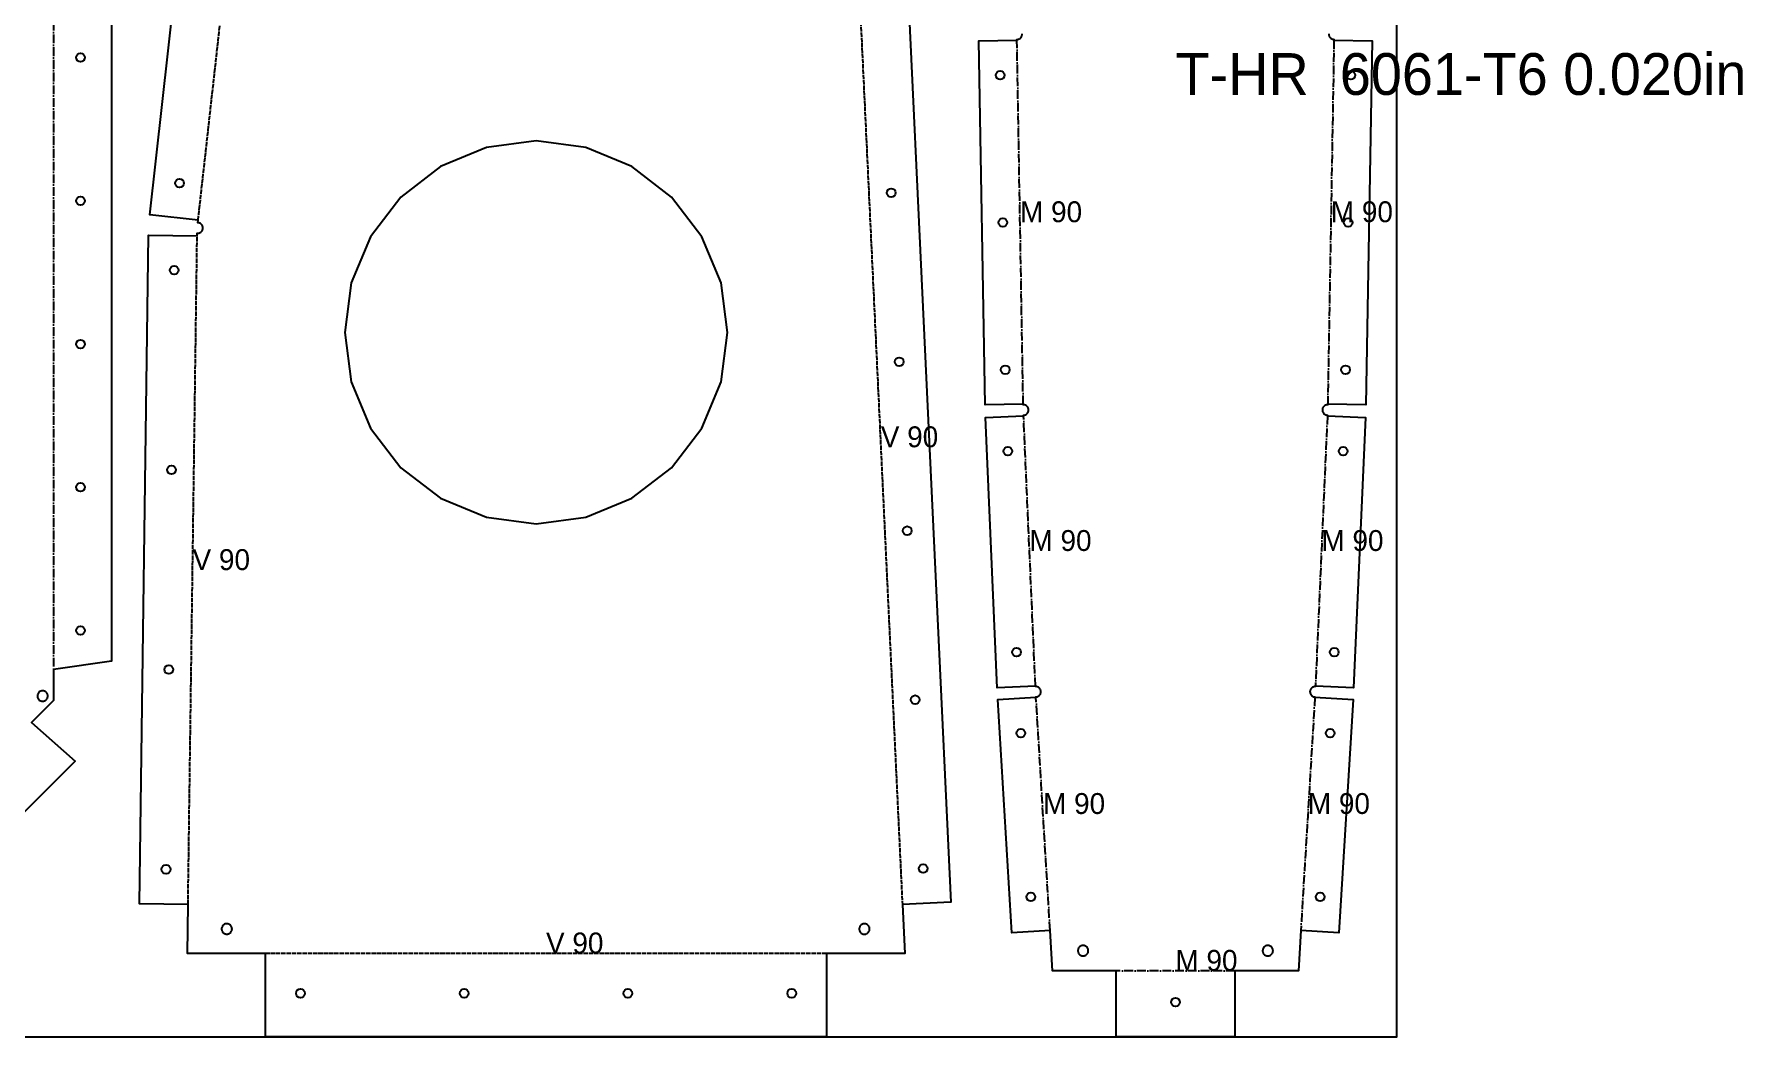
# Model space of a CAD drawing. Header units: millimetres. Extents: x 0 to 2537, y 0 to 1219.
# Drawn here: x 2046.3 to 2537.4, y 0 to 288.2 of the extents above; entities that cross this region are included whole.
import ezdxf

# ---------------------------------------------------------------- set-up
doc = ezdxf.new("R2010")
doc.units = ezdxf.units.MM
doc.linetypes.add('DASHDOT', pattern=[3.556, 2.54, -0.508, 0, -0.508])
doc.linetypes.add('DASHED', pattern=[1.524, 1.27, -0.254])
for name, color, linetype in [('CUT', 7, 'CONTINUOUS'), ('ETCH', 8, 'CONTINUOUS'), ('HOLE', 6, 'CONTINUOUS'), ('MOUNTAIN', 5, 'DASHDOT'), ('VALLEY', 1, 'DASHED')]:
    doc.layers.add(name, color=color, linetype=linetype)

msp = doc.modelspace()

# ---------------------------------------------------------------- linework, layer by layer
at = {"layer": 'CUT'}
for points in [[(2035.31, 1006.65), (2051.91, 1006.65), (2051.91, 990.04), (2068.56, 992.39), (2068.56, 107.95), (2051.91, 105.6), (2051.91, 105.6), (2051.91, 96.65), (2045.58, 90.31), (2058.07, 79.26), (1990.74, 11.93)], [(2297.39, 301.52), (2309.8, 38.7), (2295.84, 38.04), (2296.51, 23.97), (2274.03, 23.97), (2274.03, 0), (2112.82, 0), (2112.82, 23.97), (2090.34, 23.97), (2090.53, 38.06), (2076.56, 38.25), (2076.56, 38.25), (2079.18, 230.43), (2093.15, 230.24), (2093.16, 230.97), (2093.22, 230.97), (2093.36, 230.97), (2093.51, 230.98), (2093.65, 231.01), (2093.8, 231.05), (2093.93, 231.11), (2094.06, 231.18), (2094.18, 231.26), (2094.3, 231.35), (2094.4, 231.45), (2094.5, 231.57), (2094.58, 231.69), (2094.65, 231.82), (2094.7, 231.96), (2094.75, 232.1), (2094.78, 232.24), (2094.79, 232.39), (2094.79, 232.53), (2094.78, 232.68), (2094.75, 232.83), (2094.71, 232.97), (2094.65, 233.1), (2094.58, 233.23), (2094.5, 233.36), (2094.41, 233.47), (2094.3, 233.57), (2094.19, 233.67), (2094.07, 233.75), (2093.94, 233.82), (2093.8, 233.88), (2093.66, 233.92), (2093.52, 233.95), (2093.37, 233.96), (2093.35, 233.96), (2093.43, 234.69), (2079.55, 236.24), (2102.54, 442.05)], [(2418.4, 288.26), (2418.4, 288.11), (2418.41, 287.97), (2418.44, 287.82), (2418.48, 287.68), (2418.54, 287.54), (2418.6, 287.41), (2418.68, 287.29), (2418.78, 287.18), (2418.88, 287.07), (2418.99, 286.98), (2419.11, 286.89), (2419.24, 286.82), (2419.38, 286.76), (2419.52, 286.72), (2419.66, 286.69), (2419.81, 286.67), (2419.91, 286.67), (2419.9, 286.44), (2430.87, 286.25), (2429.07, 181.64), (2418.1, 181.83), (2418.1, 181.67), (2417.99, 181.67), (2417.85, 181.66), (2417.7, 181.63), (2417.56, 181.59), (2417.42, 181.53), (2417.29, 181.47), (2417.17, 181.39), (2417.06, 181.29), (2416.95, 181.19), (2416.86, 181.08), (2416.77, 180.96), (2416.7, 180.83), (2416.64, 180.69), (2416.6, 180.55), (2416.57, 180.41), (2416.55, 180.26), (2416.55, 180.11), (2416.56, 179.97), (2416.59, 179.82), (2416.63, 179.68), (2416.69, 179.55), (2416.76, 179.41), (2416.84, 179.29), (2416.93, 179.18), (2417.03, 179.07), (2417.14, 178.98), (2417.26, 178.89), (2417.39, 178.82), (2417.53, 178.76), (2417.67, 178.72), (2417.81, 178.69), (2417.96, 178.67), (2418.01, 178.67), (2418, 178.51), (2428.96, 178.03), (2425.54, 100.29), (2414.58, 100.77), (2414.58, 100.67), (2414.44, 100.67), (2414.3, 100.66), (2414.15, 100.63), (2414.01, 100.59), (2413.88, 100.53), (2413.74, 100.47), (2413.62, 100.39), (2413.51, 100.29), (2413.4, 100.19), (2413.31, 100.08), (2413.22, 99.96), (2413.15, 99.83), (2413.09, 99.69), (2413.05, 99.55), (2413.02, 99.41), (2413, 99.26), (2413, 99.11), (2413.02, 98.97), (2413.04, 98.82), (2413.08, 98.68), (2413.14, 98.55), (2413.21, 98.41), (2413.29, 98.29), (2413.38, 98.18), (2413.48, 98.07), (2413.59, 97.98), (2413.72, 97.89), (2413.84, 97.82), (2413.98, 97.76), (2414.12, 97.72), (2414.26, 97.69), (2414.41, 97.67), (2414.42, 97.67), (2414.42, 97.58), (2425.37, 96.91), (2421.32, 29.86), (2410.37, 30.52), (2409.67, 18.97), (2391.39, 18.97), (2391.39, 0), (2357.28, 0), (2357.28, 18.97), (2339, 18.97), (2338.3, 30.52), (2327.35, 29.86), (2323.3, 96.91), (2334.25, 97.58), (2334.25, 97.67), (2334.37, 97.69), (2334.52, 97.71), (2334.66, 97.75), (2334.79, 97.81), (2334.92, 97.88), (2335.05, 97.96), (2335.16, 98.05), (2335.27, 98.15), (2335.36, 98.26), (2335.45, 98.39), (2335.52, 98.51), (2335.57, 98.65), (2335.62, 98.79), (2335.65, 98.93), (2335.67, 99.08), (2335.67, 99.23), (2335.65, 99.37), (2335.63, 99.52), (2335.59, 99.66), (2335.53, 99.8), (2335.46, 99.93), (2335.38, 100.05), (2335.29, 100.17), (2335.19, 100.27), (2335.07, 100.37), (2334.95, 100.45), (2334.82, 100.52), (2334.69, 100.58), (2334.55, 100.62), (2334.4, 100.65), (2334.26, 100.67), (2334.11, 100.67), (2334.09, 100.67), (2334.08, 100.77), (2323.12, 100.29), (2319.71, 178.03), (2330.67, 178.51), (2330.66, 178.67), (2330.68, 178.67), (2330.82, 178.69), (2330.97, 178.71), (2331.11, 178.75), (2331.25, 178.81), (2331.38, 178.88), (2331.5, 178.96), (2331.61, 179.05), (2331.72, 179.15), (2331.81, 179.26), (2331.9, 179.39), (2331.97, 179.51), (2332.03, 179.65), (2332.07, 179.79), (2332.1, 179.93), (2332.12, 180.08), (2332.12, 180.23), (2332.11, 180.37), (2332.08, 180.52), (2332.04, 180.66), (2331.98, 180.8), (2331.91, 180.93), (2331.83, 181.05), (2331.74, 181.17), (2331.64, 181.27), (2331.53, 181.37), (2331.4, 181.45), (2331.28, 181.52), (2331.14, 181.58), (2331, 181.62), (2330.86, 181.65), (2330.71, 181.67), (2330.57, 181.67), (2330.57, 181.83), (2319.6, 181.64), (2317.8, 286.25), (2328.77, 286.44), (2328.76, 286.67), (2328.83, 286.67), (2328.97, 286.68), (2329.12, 286.71), (2329.26, 286.75), (2329.4, 286.81), (2329.53, 286.88), (2329.65, 286.96), (2329.76, 287.05), (2329.87, 287.15), (2329.96, 287.26), (2330.05, 287.39), (2330.12, 287.51), (2330.18, 287.65), (2330.22, 287.79), (2330.25, 287.93), (2330.27, 288.08), (2330.27, 288.23)]]:
    msp.add_lwpolyline(points, dxfattribs=at)
for points in [[(2151.7, 163.58), (2163.09, 154.84), (2176.35, 149.34), (2190.59, 147.47), (2204.82, 149.34), (2218.09, 154.84), (2229.48, 163.58), (2238.22, 174.97), (2243.72, 188.24), (2245.59, 202.47), (2243.72, 216.71), (2238.22, 229.97), (2229.48, 241.36), (2218.09, 250.1), (2204.82, 255.6), (2190.59, 257.47), (2176.35, 255.6), (2163.09, 250.1), (2151.7, 241.36), (2142.96, 229.97), (2137.46, 216.71), (2135.59, 202.47), (2137.46, 188.24), (2142.96, 174.97), (2151.7, 163.58)], [(2047.25, 97.81), (2047.27, 97.67), (2047.31, 97.52), (2047.36, 97.38), (2047.42, 97.25), (2047.5, 97.12), (2047.58, 97.01), (2047.68, 96.9), (2047.79, 96.8), (2047.91, 96.71), (2048.04, 96.63), (2048.17, 96.57), (2048.31, 96.52), (2048.45, 96.49), (2048.6, 96.47), (2048.74, 96.46), (2048.89, 96.47), (2049.04, 96.49), (2049.18, 96.52), (2049.32, 96.57), (2049.45, 96.63), (2049.58, 96.71), (2049.7, 96.8), (2049.8, 96.9), (2049.9, 97.01), (2049.99, 97.12), (2050.07, 97.25), (2050.13, 97.38), (2050.18, 97.52), (2050.22, 97.67), (2050.24, 97.81), (2050.24, 97.96), (2050.24, 98.1), (2050.22, 98.25), (2050.18, 98.39), (2050.13, 98.53), (2050.07, 98.66), (2049.99, 98.79), (2049.9, 98.91), (2049.8, 99.02), (2049.7, 99.12), (2049.58, 99.21), (2049.45, 99.28), (2049.32, 99.34), (2049.18, 99.39), (2049.04, 99.43), (2048.89, 99.45), (2048.74, 99.46), (2048.6, 99.45), (2048.45, 99.43), (2048.31, 99.39), (2048.17, 99.34), (2048.04, 99.28), (2047.91, 99.21), (2047.79, 99.12), (2047.68, 99.02), (2047.58, 98.91), (2047.5, 98.79), (2047.42, 98.66), (2047.36, 98.53), (2047.31, 98.39), (2047.27, 98.25), (2047.25, 98.1), (2047.24, 97.96), (2047.25, 97.81)], [(2101.46, 32.5), (2101.31, 32.47), (2101.17, 32.43), (2101.04, 32.37), (2100.91, 32.3), (2100.78, 32.22), (2100.67, 32.13), (2100.57, 32.02), (2100.47, 31.91), (2100.39, 31.79), (2100.32, 31.66), (2100.26, 31.52), (2100.22, 31.38), (2100.19, 31.24), (2100.18, 31.09), (2100.18, 30.94), (2100.19, 30.8), (2100.22, 30.65), (2100.26, 30.51), (2100.32, 30.37), (2100.39, 30.24), (2100.47, 30.12), (2100.56, 30.01), (2100.67, 29.9), (2100.78, 29.81), (2100.9, 29.73), (2101.03, 29.66), (2101.17, 29.6), (2101.31, 29.56), (2101.45, 29.53), (2101.6, 29.52), (2101.75, 29.52), (2101.89, 29.53), (2102.04, 29.56), (2102.18, 29.6), (2102.31, 29.66), (2102.44, 29.73), (2102.57, 29.81), (2102.68, 29.9), (2102.79, 30), (2102.88, 30.12), (2102.96, 30.24), (2103.03, 30.37), (2103.09, 30.51), (2103.13, 30.65), (2103.16, 30.79), (2103.17, 30.94), (2103.17, 31.08), (2103.16, 31.23), (2103.13, 31.38), (2103.09, 31.52), (2103.03, 31.65), (2102.96, 31.78), (2102.88, 31.9), (2102.79, 32.02), (2102.69, 32.12), (2102.57, 32.22), (2102.45, 32.3), (2102.32, 32.37), (2102.18, 32.42), (2102.04, 32.47), (2101.9, 32.5), (2101.75, 32.51), (2101.61, 32.51), (2101.46, 32.5)], [(2284.04, 32.21), (2283.93, 32.12), (2283.83, 32.02), (2283.73, 31.9), (2283.65, 31.78), (2283.58, 31.65), (2283.52, 31.51), (2283.48, 31.37), (2283.45, 31.23), (2283.44, 31.08), (2283.44, 30.94), (2283.45, 30.79), (2283.48, 30.64), (2283.52, 30.5), (2283.58, 30.37), (2283.65, 30.24), (2283.73, 30.11), (2283.82, 30), (2283.93, 29.9), (2284.04, 29.8), (2284.16, 29.72), (2284.29, 29.65), (2284.43, 29.59), (2284.57, 29.55), (2284.71, 29.52), (2284.86, 29.51), (2285.01, 29.51), (2285.15, 29.52), (2285.3, 29.55), (2285.44, 29.59), (2285.57, 29.65), (2285.7, 29.72), (2285.83, 29.8), (2285.94, 29.89), (2286.04, 30), (2286.14, 30.11), (2286.22, 30.23), (2286.29, 30.36), (2286.35, 30.5), (2286.39, 30.64), (2286.42, 30.78), (2286.43, 30.93), (2286.43, 31.08), (2286.42, 31.22), (2286.39, 31.37), (2286.35, 31.51), (2286.29, 31.64), (2286.22, 31.77), (2286.14, 31.9), (2286.05, 32.01), (2285.94, 32.12), (2285.83, 32.21), (2285.71, 32.29), (2285.58, 32.36), (2285.44, 32.42), (2285.3, 32.46), (2285.16, 32.49), (2285.01, 32.5), (2284.86, 32.5), (2284.72, 32.49), (2284.57, 32.46), (2284.43, 32.42), (2284.3, 32.36), (2284.17, 32.29), (2284.04, 32.21)], [(2347.73, 26.24), (2347.59, 26.23), (2347.44, 26.2), (2347.3, 26.16), (2347.17, 26.11), (2347.03, 26.04), (2346.91, 25.96), (2346.8, 25.87), (2346.69, 25.76), (2346.6, 25.65), (2346.51, 25.53), (2346.44, 25.4), (2346.38, 25.27), (2346.34, 25.13), (2346.31, 24.98), (2346.29, 24.84), (2346.29, 24.69), (2346.31, 24.54), (2346.33, 24.4), (2346.37, 24.26), (2346.43, 24.12), (2346.5, 23.99), (2346.58, 23.86), (2346.67, 23.75), (2346.77, 23.64), (2346.88, 23.55), (2347.01, 23.47), (2347.13, 23.4), (2347.27, 23.34), (2347.41, 23.29), (2347.55, 23.26), (2347.7, 23.25), (2347.85, 23.25), (2347.99, 23.26), (2348.14, 23.29), (2348.28, 23.33), (2348.42, 23.38), (2348.55, 23.45), (2348.67, 23.53), (2348.79, 23.62), (2348.89, 23.73), (2348.99, 23.84), (2349.07, 23.96), (2349.14, 24.09), (2349.2, 24.22), (2349.24, 24.36), (2349.27, 24.51), (2349.29, 24.65), (2349.29, 24.8), (2349.28, 24.95), (2349.25, 25.09), (2349.21, 25.23), (2349.15, 25.37), (2349.09, 25.5), (2349.01, 25.62), (2348.91, 25.74), (2348.81, 25.84), (2348.7, 25.94), (2348.58, 26.02), (2348.45, 26.09), (2348.31, 26.15), (2348.17, 26.2), (2348.03, 26.23), (2347.88, 26.24), (2347.73, 26.24)], [(2399.51, 24.12), (2399.58, 23.99), (2399.66, 23.86), (2399.76, 23.75), (2399.86, 23.64), (2399.97, 23.55), (2400.09, 23.47), (2400.22, 23.4), (2400.36, 23.34), (2400.5, 23.29), (2400.64, 23.26), (2400.79, 23.25), (2400.93, 23.25), (2401.08, 23.26), (2401.23, 23.29), (2401.37, 23.33), (2401.5, 23.38), (2401.63, 23.45), (2401.76, 23.53), (2401.87, 23.62), (2401.98, 23.73), (2402.07, 23.84), (2402.16, 23.96), (2402.23, 24.09), (2402.28, 24.22), (2402.33, 24.36), (2402.36, 24.51), (2402.38, 24.65), (2402.38, 24.8), (2402.36, 24.95), (2402.34, 25.09), (2402.3, 25.23), (2402.24, 25.37), (2402.17, 25.5), (2402.09, 25.62), (2402, 25.74), (2401.9, 25.84), (2401.78, 25.94), (2401.66, 26.02), (2401.53, 26.09), (2401.4, 26.15), (2401.26, 26.2), (2401.11, 26.23), (2400.97, 26.24), (2400.82, 26.24), (2400.67, 26.23), (2400.53, 26.2), (2400.39, 26.16), (2400.25, 26.11), (2400.12, 26.04), (2400, 25.96), (2399.88, 25.87), (2399.78, 25.76), (2399.68, 25.65), (2399.6, 25.53), (2399.53, 25.4), (2399.47, 25.27), (2399.43, 25.13), (2399.4, 24.98), (2399.38, 24.84), (2399.38, 24.69), (2399.39, 24.54), (2399.42, 24.4), (2399.46, 24.26), (2399.51, 24.12)]]:
    msp.add_lwpolyline(points, close=True, dxfattribs=at)
at = {"layer": 'ETCH'}
msp.add_lwpolyline([(0, 0), (2438, 0), (2438, 1219), (0, 1219)], close=True, dxfattribs=at)
at = {"layer": 'HOLE'}
for centre in [(2059.64, 281.43), (2323.97, 276.35), (2424.7, 276.35), (2088.11, 245.35), (2059.64, 240.27), (2292.66, 242.61), (2324.7, 234.05), (2423.97, 234.05), (2086.55, 220.33), (2059.64, 199.11), (2294.96, 194.04), (2325.43, 191.74), (2423.24, 191.74), (2326.14, 168.3), (2422.53, 168.3), (2085.76, 162.93), (2059.64, 157.94), (2297.25, 145.47), (2059.64, 116.78), (2328.68, 110.54), (2419.99, 110.54), (2084.98, 105.54), (2299.54, 96.9), (2329.89, 87.29), (2418.78, 87.29), (2084.2, 48.14), (2301.83, 48.34), (2332.74, 40.2), (2415.93, 40.2), (2122.82, 12.5), (2169.89, 12.5), (2216.96, 12.5), (2264.03, 12.5), (2374.33, 10)]:
    msp.add_circle(centre, 1.25, dxfattribs=at)
at = {"layer": 'MOUNTAIN'}
for p, q in [((2051.91, 990.04), (2051.91, 105.6)), ((2330.57, 181.83), (2328.77, 286.44)), ((2419.9, 286.44), (2418.1, 181.83)), ((2334.08, 100.77), (2330.67, 178.51)), ((2418, 178.51), (2414.58, 100.77)), ((2338.3, 30.52), (2334.25, 97.58)), ((2414.42, 97.58), (2410.37, 30.52)), ((2391.39, 18.97), (2357.28, 18.97))]:
    msp.add_line(p, q, dxfattribs=at)
at = {"layer": 'VALLEY'}
for p, q in [((2093.43, 234.69), (2116.43, 440.49)), ((2283.44, 300.86), (2295.84, 38.04)), ((2090.53, 38.06), (2093.15, 230.24)), ((2274.03, 23.97), (2112.82, 23.97))]:
    msp.add_line(p, q, dxfattribs=at)

# ---------------------------------------------------------------- texts
at = {"layer": 'ETCH'}
for s, height, p in [('T-HR  6061-T6 0.020in', 12, (2374.33, 270.72)), ('M 90', 6, (2329.67, 234.13)), ('M 90', 6, (2419, 234.13)), ('V 90', 6, (2289.64, 169.45)), ('M 90', 6, (2332.38, 139.64)), ('M 90', 6, (2416.29, 139.64)), ('V 90', 6, (2091.84, 134.15)), ('M 90', 6, (2336.28, 64.05)), ('M 90', 6, (2412.39, 64.05)), ('V 90', 6, (2193.42, 23.97)), ('M 90', 6, (2374.33, 18.97))]:
    msp.add_text(s, height=height, dxfattribs=at).set_placement(p)

doc.saveas('drawing.dxf')
